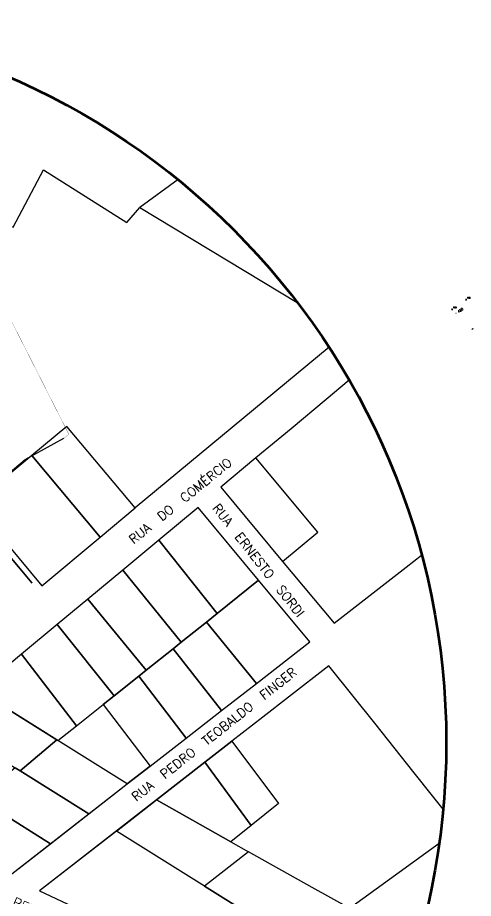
# Model space of a CAD drawing. Header units: metres. Extents: x 2113 to 5678, y -2764 to 956.
# Drawn here: x 2688.7 to 2838.3, y -1813.9 to -1524.8 of the extents above; entities that cross this region are included whole.
import ezdxf

# ---------------------------------------------------------------- set-up
doc = ezdxf.new("R2010")
doc.units = ezdxf.units.M
doc.header["$MEASUREMENT"] = 0
doc.linetypes.add('CONTINUO', pattern=[0])
doc.linetypes.add('HIDDEN2', pattern=[0.1875, 0.125, -0.0625])
for name, color, linetype in [('_PONTOS_CADASTRO', 7, 'CONTINUO'), ('A - Projeção', 254, 'HIDDEN2'), ('PAREDE', 7, 'Continuous'), ('TXT_LOGRADOUROS_2000', 7, 'Continuous'), ('TXT_QUADRAFISCAL_5000', 7, 'Continuous')]:
    doc.layers.add(name, color=color, linetype=linetype)
doc.styles.add('ROMANS', font='romans.shx')
doc.styles.add('SIMPLEX', font='simplex', dxfattribs={"height": 0.2})
doc.styles.get("Standard").update_dxf_attribs({"font": 'arial.ttf'})

# ---------------------------------------------------------------- blocks, each defined once
blk = doc.blocks.new('SIMB_CRUZETA')
at = {"color": 0, "linetype": 'Continuous', "flags": 128}
for points in [[(-0.25, 0), (0.25, 0)], [(0, -0.25), (0, 0.25)]]:
    blk.add_lwpolyline(points, dxfattribs=at)
for tag in ['desc:', 'cota:', 'pto:']:
    blk.add_attdef(tag, (0, 0), '', height=1)
blk = doc.blocks.new('rodoviária')
at = {"const_width": 0.075, "elevation": -463, "flags": 128}
blk.add_lwpolyline([(3663.408, -1164.481), (3663.427, -1162.435), (3622.728, -1153.15)], dxfattribs=at)
at = {"elevation": -463, "flags": 128}
for points in [[(3667.047, -1203.068), (3664.137, -1203.051), (3663.022, -1202.121), (3661.879, -1200.298), (3661.323, -1198.401), (3660.959, -1195.604), (3660.701, -1187.942), (3660.679, -1178.749), (3663.408, -1164.481)], [(3693.311, -1202.886), (3673.207, -1202.996), (3667.048, -1202.968)], [(3693.312, -1202.986), (3673.207, -1203.096), (3667.047, -1203.068)]]:
    blk.add_lwpolyline(points, dxfattribs=at)

msp = doc.modelspace()

# ---------------------------------------------------------------- linework, layer by layer
at = {"layer": 'A - Projeção', "flags": 128}
for points, elevation in [([(2832.543, -1621.842), (2832.699, -1621.737)], 450), ([(2837.711, -1627.17), (2838.253, -1626.761)], 453)]:
    msp.add_lwpolyline(points, dxfattribs=dict(at, elevation=elevation))
at = {"layer": 'PAREDE'}
for points in [[(2635.852, -1638.796), (2653.547, -1605.175), (2588.109, -1570.514), (2603.628, -1566.004), (2625.054, -1568.522), (2687.294, -1593.574), (2697.175, -1574.723), (2724.559, -1591.986), (2728.841, -1587.08), (2780.495, -1618.26)], [(2635.852, -1638.796), (2653.547, -1605.175), (2588.109, -1570.514), (2603.628, -1566.004), (2625.054, -1568.522), (2687.294, -1593.574), (2697.175, -1574.723), (2724.559, -1591.986), (2728.841, -1587.08), (2780.495, -1618.26)], [(2741.368, -1577.965), (2728.841, -1587.08), (2780.495, -1618.26)], [(2741.368, -1577.965), (2728.841, -1587.08), (2780.495, -1618.26)], [(2741.368, -1577.965), (2728.841, -1587.08), (2780.495, -1618.26)], [(2741.368, -1577.965), (2728.841, -1587.08), (2780.495, -1618.26)], [(2790.893, -1632.996), (2727.301, -1685.684), (2704.922, -1658.966), (2693.387, -1668.555), (2674.262, -1684.453), (2635.852, -1638.796), (2653.547, -1605.175)], [(2790.893, -1632.996), (2727.301, -1685.684), (2704.922, -1658.966), (2693.387, -1668.555), (2674.262, -1684.453), (2635.852, -1638.796), (2653.547, -1605.175)], [(2797.508, -1643.785), (2789.977, -1650.142), (2778.442, -1659.731), (2766.907, -1669.32), (2755.372, -1678.909), (2775.683, -1703.341), (2792.538, -1723.617), (2804.385, -1714.403), (2816.232, -1705.19), (2821.289, -1701.257)], [(2797.508, -1643.785), (2789.977, -1650.142), (2778.442, -1659.731), (2766.907, -1669.32), (2755.372, -1678.909), (2775.683, -1703.341), (2792.538, -1723.617), (2804.385, -1714.403), (2816.232, -1705.19), (2821.289, -1701.257)], [(2828.348, -1784.685), (2825.304, -1780.86), (2818.382, -1772.161), (2806.311, -1756.992), (2790.867, -1737.585), (2777.638, -1747.874), (2769.154, -1754.471), (2759.004, -1762.366), (2750.198, -1769.214), (2734.348, -1781.541), (2695.935, -1811.416), (2762.4, -1842.801), (2797.631, -1817.204), (2827.049, -1795.831)], [(2828.348, -1784.685), (2825.304, -1780.86), (2818.382, -1772.161), (2806.311, -1756.992), (2790.867, -1737.585), (2777.638, -1747.874), (2769.154, -1754.471), (2759.004, -1762.366), (2750.198, -1769.214), (2734.348, -1781.541), (2695.935, -1811.416), (2762.4, -1842.801), (2797.631, -1817.204), (2827.049, -1795.831)]]:
    msp.add_lwpolyline(points, dxfattribs=at)
for points in [[(2693.387, -1668.555), (2715.802, -1695.316), (2727.301, -1685.684), (2704.922, -1658.966)], [(2693.387, -1668.555), (2715.802, -1695.316), (2727.301, -1685.684), (2704.922, -1658.966)], [(2674.262, -1684.453), (2696.636, -1711.368), (2715.802, -1695.316), (2693.387, -1668.555)], [(2674.262, -1684.453), (2696.636, -1711.368), (2715.802, -1695.316), (2693.387, -1668.555)], [(2755.372, -1678.909), (2775.683, -1703.341), (2787.193, -1693.722), (2766.907, -1669.32)], [(2755.372, -1678.909), (2775.683, -1703.341), (2787.193, -1693.722), (2766.907, -1669.32)], [(2632.598, -1781.508), (2685.799, -1806.63), (2724.705, -1776.373), (2732.254, -1770.501), (2744.006, -1761.362), (2755.667, -1752.292), (2767.067, -1743.427), (2784.64, -1729.759), (2767.811, -1709.515), (2747.946, -1685.619), (2735.062, -1696.33), (2723.266, -1706.136), (2711.816, -1715.654), (2701.76, -1724.014), (2690.022, -1733.772), (2675.683, -1745.692)], [(2632.598, -1781.508), (2685.799, -1806.63), (2724.705, -1776.373), (2732.254, -1770.501), (2744.006, -1761.362), (2755.667, -1752.292), (2767.067, -1743.427), (2784.64, -1729.759), (2767.811, -1709.515), (2747.946, -1685.619), (2735.062, -1696.33), (2723.266, -1706.136), (2711.816, -1715.654), (2701.76, -1724.014), (2690.022, -1733.772), (2675.683, -1745.692)], [(2735.062, -1696.33), (2754.165, -1720.416), (2767.811, -1709.515), (2747.946, -1685.619)], [(2735.062, -1696.33), (2754.165, -1720.416), (2767.811, -1709.515), (2747.946, -1685.619)], [(2723.266, -1706.136), (2742.399, -1729.815), (2750.663, -1723.213), (2754.165, -1720.416), (2735.062, -1696.33)], [(2723.266, -1706.136), (2742.399, -1729.815), (2750.663, -1723.213), (2754.165, -1720.416), (2735.062, -1696.33)], [(2711.816, -1715.654), (2730.878, -1739.018), (2739.724, -1731.952), (2742.399, -1729.815), (2723.266, -1706.136)], [(2711.816, -1715.654), (2730.878, -1739.018), (2739.724, -1731.952), (2742.399, -1729.815), (2723.266, -1706.136)], [(2750.663, -1723.213), (2767.067, -1743.427), (2784.64, -1729.759), (2767.811, -1709.515), (2754.165, -1720.416)], [(2750.663, -1723.213), (2767.067, -1743.427), (2784.64, -1729.759), (2767.811, -1709.515), (2754.165, -1720.416)], [(2701.76, -1724.014), (2720.402, -1747.386), (2728.476, -1740.936), (2730.878, -1739.018), (2711.816, -1715.654)], [(2701.76, -1724.014), (2720.402, -1747.386), (2728.476, -1740.936), (2730.878, -1739.018), (2711.816, -1715.654)], [(2739.724, -1731.952), (2755.667, -1752.292), (2767.067, -1743.427), (2750.663, -1723.213), (2742.399, -1729.815)], [(2739.724, -1731.952), (2755.667, -1752.292), (2767.067, -1743.427), (2750.663, -1723.213), (2742.399, -1729.815)], [(2690.022, -1733.772), (2708.003, -1757.291), (2716.812, -1750.254), (2720.402, -1747.386), (2701.76, -1724.014)], [(2690.022, -1733.772), (2708.003, -1757.291), (2716.812, -1750.254), (2720.402, -1747.386), (2701.76, -1724.014)], [(2728.476, -1740.936), (2744.006, -1761.362), (2755.667, -1752.292), (2739.724, -1731.952), (2730.878, -1739.018)], [(2728.476, -1740.936), (2744.006, -1761.362), (2755.667, -1752.292), (2739.724, -1731.952), (2730.878, -1739.018)], [(2675.683, -1745.692), (2701.946, -1762.129), (2708.003, -1757.291), (2690.022, -1733.772)], [(2675.683, -1745.692), (2701.946, -1762.129), (2708.003, -1757.291), (2690.022, -1733.772)], [(2716.812, -1750.254), (2732.254, -1770.501), (2744.006, -1761.362), (2728.476, -1740.936), (2720.402, -1747.386)], [(2716.812, -1750.254), (2732.254, -1770.501), (2744.006, -1761.362), (2728.476, -1740.936), (2720.402, -1747.386)], [(2632.598, -1781.508), (2685.799, -1806.63), (2724.705, -1776.373), (2701.946, -1762.129), (2675.683, -1745.692)], [(2632.598, -1781.508), (2685.799, -1806.63), (2724.705, -1776.373), (2701.946, -1762.129), (2675.683, -1745.692)], [(2687.888, -1771.026), (2689.583, -1772.087), (2701.64, -1761.937), (2675.683, -1745.692), (2663.539, -1755.787)], [(2687.888, -1771.026), (2689.583, -1772.087), (2701.64, -1761.937), (2675.683, -1745.692), (2663.539, -1755.787)], [(2724.705, -1776.373), (2701.946, -1762.129), (2708.003, -1757.291), (2716.812, -1750.254), (2732.254, -1770.501)], [(2724.705, -1776.373), (2701.946, -1762.129), (2708.003, -1757.291), (2716.812, -1750.254), (2732.254, -1770.501)], [(2689.583, -1772.087), (2712.097, -1786.178), (2724.705, -1776.373), (2701.946, -1762.129), (2701.64, -1761.937)], [(2689.583, -1772.087), (2712.097, -1786.178), (2724.705, -1776.373), (2701.946, -1762.129), (2701.64, -1761.937)], [(2759.004, -1762.366), (2774.32, -1782.778), (2765.329, -1790.025), (2750.198, -1769.214)], [(2759.004, -1762.366), (2774.32, -1782.778), (2765.329, -1790.025), (2750.198, -1769.214)], [(2750.198, -1769.214), (2765.329, -1790.025), (2758.72, -1795.353), (2734.348, -1781.541)], [(2750.198, -1769.214), (2765.329, -1790.025), (2758.72, -1795.353), (2734.348, -1781.541)], [(2712.097, -1786.178), (2689.583, -1772.087), (2687.888, -1771.026), (2675.73, -1781.112), (2682.511, -1785.356), (2699.49, -1795.983)], [(2712.097, -1786.178), (2689.583, -1772.087), (2687.888, -1771.026), (2675.73, -1781.112), (2682.511, -1785.356), (2699.49, -1795.983)], [(2764.527, -1798.609), (2750.005, -1809.903), (2721.123, -1791.827), (2734.348, -1781.541), (2758.72, -1795.353)], [(2764.527, -1798.609), (2750.005, -1809.903), (2721.123, -1791.827), (2734.348, -1781.541), (2758.72, -1795.353)], [(2682.511, -1785.356), (2667.362, -1797.924), (2685.799, -1806.63), (2699.49, -1795.983)], [(2682.511, -1785.356), (2667.362, -1797.924), (2685.799, -1806.63), (2699.49, -1795.983)], [(2762.4, -1842.801), (2780.99, -1829.295), (2750.005, -1809.903), (2721.123, -1791.827), (2695.935, -1811.416)], [(2762.4, -1842.801), (2780.99, -1829.295), (2750.005, -1809.903), (2721.123, -1791.827), (2695.935, -1811.416)], [(2750.005, -1809.903), (2780.99, -1829.295), (2797.631, -1817.204), (2785.404, -1810.314), (2764.527, -1798.609)], [(2750.005, -1809.903), (2780.99, -1829.295), (2797.631, -1817.204), (2785.404, -1810.314), (2764.527, -1798.609)]]:
    msp.add_lwpolyline(points, close=True, dxfattribs=at)
at = {"layer": 'TXT_QUADRAFISCAL_5000', "lineweight": 100}
msp.add_circle((2591.411, -1762.719), 237.953, dxfattribs=at)
msp.add_circle((2591.411, -1762.719), 237.953, dxfattribs=at)

# ---------------------------------------------------------------- block references
at = {"rotation": 309.7368446514157}
msp.add_blockref('rodoviária', (1257.541, 1898.686, 463), dxfattribs=at)
at = {"layer": '_PONTOS_CADASTRO', "color": 3}
ref = msp.add_blockref('SIMB_CRUZETA', (2835.871, -1617.365), dxfattribs=at)
ref.add_attrib('DESC', 'RIO', (2836.221, -1617.015, 449.224), dxfattribs={"layer": '0', "color": 4, "height": 0.5, "style": 'SIMPLEX'})
ref = msp.add_blockref('SIMB_CRUZETA', (2831.301, -1620.562), dxfattribs=at)
ref.add_attrib('DESC', 'RIO', (2831.651, -1620.212, 449.279), dxfattribs={"layer": '0', "color": 4, "height": 0.5, "style": 'SIMPLEX'})

# ---------------------------------------------------------------- texts
at = {"layer": 'A - Projeção', "style": 'SIMPLEX'}
msp.add_text('450', height=0.75, rotation=33.71824, dxfattribs=at).set_placement((2833.407, -1621.716, 450))
at = {"layer": 'TXT_LOGRADOUROS_2000', "style": 'ROMANS'}
for s, rotation, p in [('RUA  DO  COMÉRCIO', 39, (2726.773, -1697.775)), ('RUA  DO  COMÉRCIO', 39, (2726.773, -1697.775)), ('RUA  ERNESTO  SORDI', 308, (2752.466, -1685.843)), ('RUA  ERNESTO  SORDI', 308, (2752.466, -1685.843)), ('RUA  PEDRO  TEOBALDO  FINGER', 38.46248, (2727.653, -1782.281)), ('RUA  PEDRO  TEOBALDO  FINGER', 38.46248, (2727.653, -1782.281)), ('RUA  PEDRO LEOPOLDO HERMES', 335.29049, (2675.933, -1811.186)), ('RUA  PEDRO LEOPOLDO HERMES', 335.29049, (2675.933, -1811.186))]:
    msp.add_text(s, height=3, rotation=rotation, dxfattribs=at).set_placement(p)

doc.saveas('drawing.dxf')
